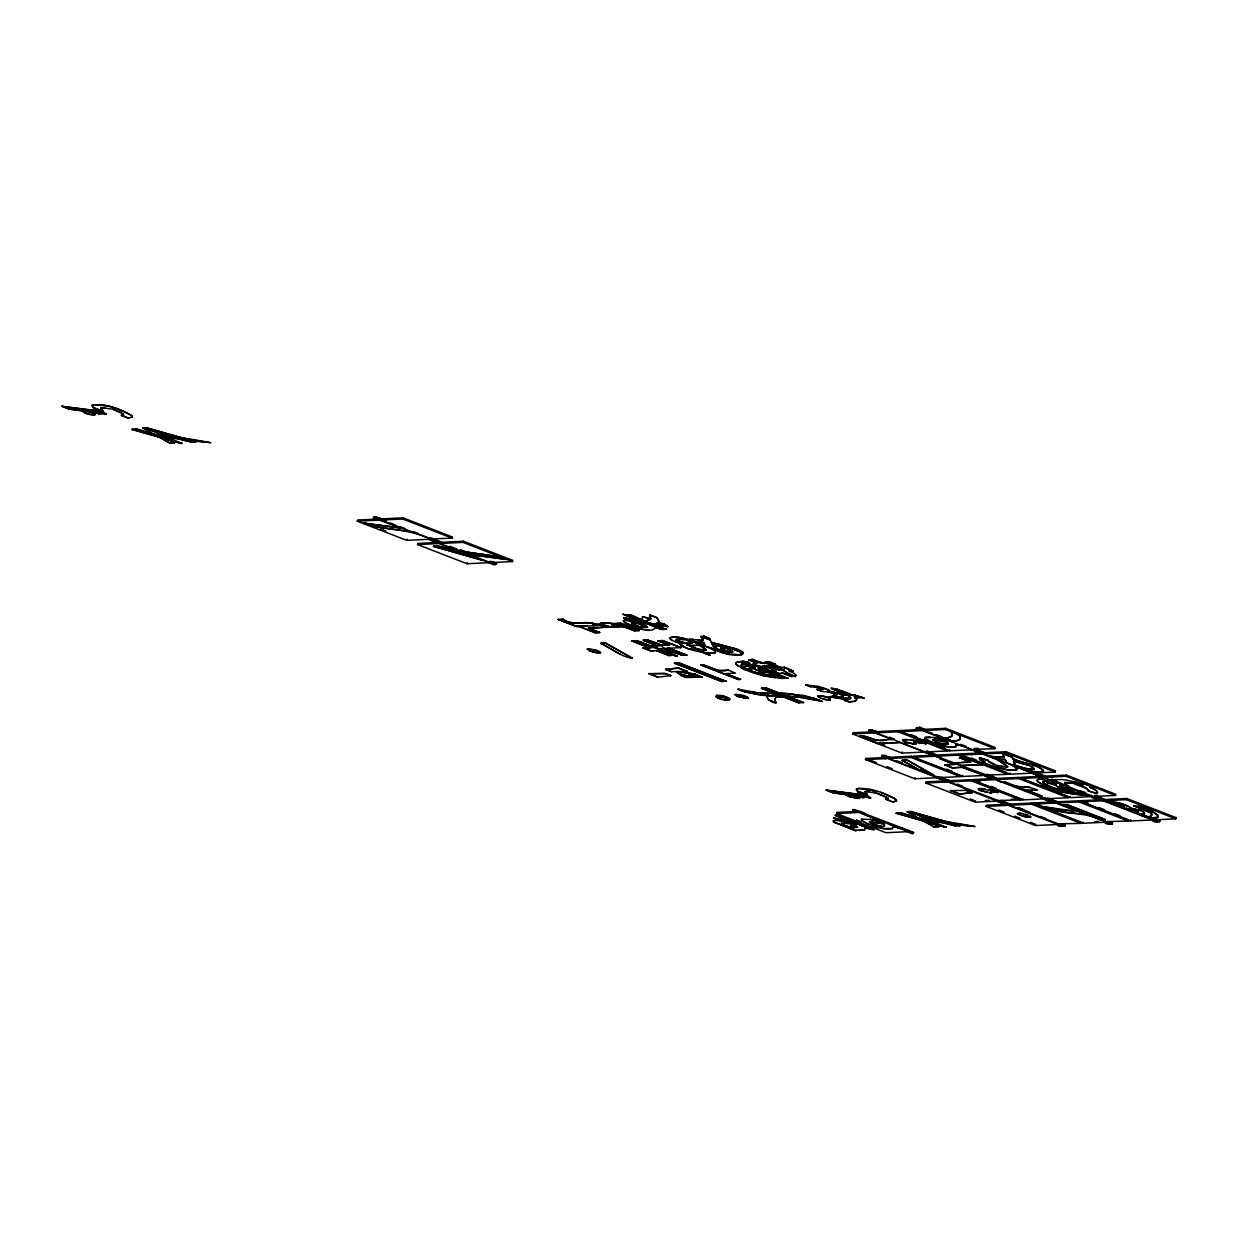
<?xml version="1.0" encoding="UTF-8"?>
<svg xmlns="http://www.w3.org/2000/svg" width="1238" height="1238" viewBox="0 0 1238 1238"><rect width="100%" height="100%" fill="white"/><g stroke="black" fill="none" stroke-linecap="round" stroke-linejoin="round"><path stroke-width="1.5" d="M715.595 651.792L714.682 652.983L708.863 653.045M378.441 519.883C365.071 515.271 381.923 517.654 385.08 520.935M374.928 517.035L373.489 518.258M436.086 540.82L375.516 518.149L375.687 517.283L381.892 518.861L403.046 517.84L452.474 537.013L452.164 538.174L431.149 538.901M376.94 516.942L375.516 518.149M379.865 519.233L373.799 517.082M381.892 518.861L381.583 520.022L375.578 517.577M440.171 542.337C440.666 545.169 437.37 538.53 434.105 540.48L432.805 541.254L427.868 539.056M429.307 538.128C427.358 540.17 434.584 536.828 434.074 540.913M432.805 541.254L432.975 540.372M438.747 543.281L433.795 541.64L433.965 540.758M434.832 541.161L436.256 539.938L435.807 541.548C457.379 554.454 483.888 552.194 506.481 559.282L469.434 554.361L463.523 552.071M435.234 540.418L433.795 541.64M435.977 540.666L437.246 540.325L435.807 541.548M437.246 540.325C451.576 546.252 432.727 540.944 431.01 539.18M489.598 561.51L489.289 562.671L489.598 561.51L494.55 563.429L494.241 564.59L488.174 562.454M493.111 564.636L493.281 563.77M495.123 564.543L496.562 563.336L495.123 564.543L469.434 554.361M857.764 812.267C842.815 806.65 864.217 811.555 865.548 814.016L908.707 830.497L908.398 831.657L908.707 830.497M854.251 809.404L852.812 810.627M873.765 732.648C861.633 728.965 874.632 729.337 878.794 733.082M870.237 729.801L868.797 731.008M936.067 756.217L870.825 730.915L870.995 730.049L877.2 731.627L898.355 730.606L946.018 749.098M872.264 729.708L870.825 730.915M877.2 731.627L876.891 732.788L869.107 729.847M937.506 776.551L942.443 778.47L942.133 779.631L936.067 777.758L914.913 778.779L865.486 759.606L865.795 758.445L886.95 757.439C884.752 761.958 876.829 751.559 886.423 756.743M883.127 755.459L881.704 756.681M941.174 777.093L944.47 778.377L944.161 779.538L883.715 756.588L883.886 755.706L890.091 757.285L911.245 756.263L960.673 775.437L960.363 776.597L939.209 777.619L939.518 776.737M885.155 755.366L883.715 756.588M890.091 757.285L889.782 758.445L882.013 755.52M907.175 831.719L907.485 830.559L913.551 832.694L912.127 833.623L907.175 831.719L886.021 832.725L836.594 813.552L836.903 812.391L858.058 811.385L853.121 809.466M912.127 833.623L912.437 832.462M921.165 730.389C909.342 726.907 921.49 726.845 925.838 730.668M917.652 727.526L916.213 728.749M952.161 733.36L951.666 736.718L943.913 738.653L918.24 728.362L919.664 727.433L924.616 729.352L945.77 728.331L995.197 747.504L994.888 748.665L973.873 749.392M919.664 727.433L918.225 728.64M922.589 729.724L916.522 727.588M939.1 756.464L923.192 751.822M924.616 729.352L924.306 730.513L918.302 728.068M934.056 756.047L929.104 754.406L929.552 752.812M930.14 753.927C929.692 752.611 932.229 752.131 931.409 753.586M930.543 753.184L929.104 754.406M991.7 776.969L931.131 754.313L931.301 753.431M926.457 751.667L931.27 753.865L932.554 753.091L931.131 754.313M936.067 777.758L936.238 776.891M932.554 753.091L937.429 755.582L932.245 754.251M1002.749 801.853L1001.31 803.075L996.373 801.156L975.219 802.162L925.792 783.004L926.101 781.843L947.256 780.822C947.318 783.499 941.298 780.869 942.164 779.182M943.031 779.584L944.47 778.377M942.304 778.903L943.371 779.429L941.994 780.064M1001.48 800.475L1004.761 801.76L1004.451 802.92L944.021 779.971L944.192 779.089L950.397 780.667L971.551 779.661L1020.979 798.82L1020.669 799.98L999.762 800.413M945.461 778.748L944.021 779.971M950.397 780.667L950.088 781.828L937.491 776.83M986.361 754.143L970.592 749.547M975.529 751.745L975.699 750.862M981.471 753.772L976.519 752.131L976.689 751.249M1054.807 780.76L1055.302 781.843L1038.837 775.421C1040.818 773.1 1034.163 770.284 1034.024 773.069L1055.194 772.048L1055.503 770.887L1006.061 751.714L984.906 752.735L979.97 750.816L978.67 751.59C975.637 752.209 979.614 748.897 978.809 751.311M977.958 750.909L976.519 752.131M982.384 763.057C983.096 761.324 1006.246 773.255 1017.017 769.665L1016.413 767.87L1012.715 765.394L978.531 752.039L978.701 751.157M979.97 750.816L978.531 752.039M989.858 776.195C987.816 780.667 982.941 771.908 979.939 774.508M984.906 752.735L984.597 753.896L973.733 749.671M994.362 779.429L989.41 777.789L989.58 776.907M990.431 777.309C991.715 774.199 998.757 784.428 1004.652 781.843L1042.087 796.096M989.719 776.628L990.771 777.154L989.41 777.789M991.592 776.814L992.861 776.474L991.421 777.696M996.373 801.156L996.544 800.274M992.861 776.474L997.735 778.981L992.551 777.634M1007.252 805.087L943.124 780.017M1003.337 802.967L1004.761 801.76M1061.771 823.874L1065.067 825.142L1064.757 826.303L1004.328 803.354L1004.482 802.472L1010.703 804.066L1031.858 803.044L1081.285 822.218L1080.975 823.378L1060.053 823.812M1005.751 802.147L1004.328 803.354M1010.703 804.066L1010.394 805.226L997.735 800.522M1046.481 777.464L1030.898 772.945M1035.835 775.127L1036.005 774.261M1041.777 777.154L1036.825 775.514L1037.258 773.92M1108.644 801.822C1115.268 799.206 1141.482 812.484 1124.181 804.576C1116.877 801.373 1103.631 804.05 1099.514 797.783C1099.514 796.839 1094.361 793.651 1094.33 796.452L1115.484 795.446L1115.794 794.285L1066.367 775.112L1045.212 776.118L1040.276 774.199L1037.846 775.034L1039.286 773.827M1038.249 774.307L1036.825 775.514M1040.276 774.199L1038.837 775.421M1050.164 799.578C1050.226 802.58 1043.108 799.856 1043.944 797.999M1045.212 776.118L1044.903 777.278L1034.024 773.069M1054.668 802.812L1049.716 801.187L1049.886 800.305M1050.737 800.692C1055.983 798.881 1041.498 800.924 1039.734 796.204L1004.142 782.416M1050.025 800.011L1051.077 800.537L1049.716 801.187M1109.186 821.599L1112.482 822.868L1112.173 824.028L1051.727 801.079L1051.898 800.212L1058.103 801.791L1079.257 800.769L1128.685 819.943L1128.375 821.104L1107.468 821.537M1053.167 799.872L1051.727 801.079M1061.616 826.458C1065.624 823.812 1058.459 829.243 1056.741 823.966M1058.103 801.791C1058.413 805.52 1046.017 799.067 1047.224 797.845M1063.628 826.365L1065.067 825.142M1097.564 797.303C1097.688 800.29 1089.873 797.736 1091.498 795.446M1102.068 800.553L1097.116 798.912L1097.286 798.03M1099.421 798.092L1098.152 798.433L1099.592 797.21M1097.425 797.752L1098.493 798.262L1097.116 798.912M1099.313 797.937L1100.567 797.597L1099.143 798.804M1110.455 822.976C1110.532 825.978 1103.414 823.239 1104.25 821.382M1100.567 797.597C1114.896 803.524 1096.048 798.216 1094.33 796.452M1111.043 824.09L1112.482 822.868M1157.87 820.701C1157.979 823.688 1150.179 821.119 1151.804 818.829M1158.443 821.815C1166.258 820.16 1138.001 820.005 1158.025 816.972M614.543 627.078L612.206 624.942L614.559 626.614M916.058 744.007L913.721 741.887L916.074 743.543M647.675 627.31L641.036 625.608L641.222 623.039M857.81 827.479L851.187 825.761L851.357 823.208L853.4 822.388L851.295 823.44M123.537 413.879L123.413 415.024L121.386 415.426L123.475 414.792M631.411 622.822L632.695 624.509L640.495 627.202L645.091 627.728L646.515 626.119L646.097 625.082L637.261 622.993L631.411 622.822L643.667 624.695L646.453 626.351M646.375 627.372L646.515 626.119M856.51 827.541L856.232 825.251L853.864 824.616L844.78 823.022L841.577 823.827C845.322 825.638 854.158 830.512 856.65 826.288M884.613 824.941L883.189 826.551L878.593 826.025L870.794 823.332L869.463 821.877L884.195 823.904L869.525 821.645L870.856 823.1M103.327 413.09L103.481 411.712L98.653 409.84M103.481 411.712L102.181 413.538L98.56 413.832L92.618 411.527M404.841 530.034L404.919 528.889M642.46 616.694L650.755 618.83L642.46 616.694L642.182 619.077C646.87 624.231 630.544 612.33 628.146 615.147L666.508 629.337M766.926 697.164L767.204 695.601M714.899 650.94L715.518 652.736C699.919 653.447 683.252 649.037 677.635 641.578L678.347 640.866L686.703 643.451L687.338 645.075M985.154 762.701L979.15 758.523L979.862 757.811L988.218 760.38L988.837 762.004L993.789 764.403M859.126 811.896L854.174 809.992M875.111 732.292L870.175 730.374M935.417 755.675L930.481 753.772M976.797 751.404L976.968 750.538L975.838 750.584M982.833 753.4L977.881 751.497M995.723 779.073L990.771 777.154M998.462 800.475L1003.399 802.394M1043.123 776.799L1038.187 774.88M1045.212 797.937L1044.903 798.82L1045.305 797.659M1056.029 802.456L1051.077 800.537M1056.741 802.425L1051.789 800.506M1058.753 823.874L1063.705 825.792M1103.429 800.181L1098.493 798.262M1104.141 800.15L1103.986 800.723M1105.457 821.63L1105.503 821.336M1152.918 819.061L1152.624 819.943L1153.011 818.767M1154.93 818.952L1154.636 819.835L1159.573 821.753M796.019 675.36L795.276 676.567L786.641 673.936L786.888 672.838C780.513 667.545 771.32 665.208 763.072 665.781M1097.472 792.537A23.29 4.364 14.9 0 0 1090.183 787.414L1090.245 787.167A23.29 4.364 14.9 0 1 1097.533 792.305L1096.791 793.496L1088.156 790.881L1088.403 789.767M1054.977 780.033L1055.302 781.843M61.9 406.312L99.009 411.001L106.344 414.111L69.297 409.19L61.9 406.312L98.947 411.233L106.344 414.111M69.297 409.19L61.962 406.079M100.696 408.169C108.418 414.838 94.119 409.499 92.216 406.172M94.103 410.707A14.33 2.677 14.9 0 0 94.722 409.252L93.825 407.967L94.784 409.02A14.33 2.677 14.9 0 1 94.165 410.474M98.56 413.832L102.243 413.306M121.386 415.426L128.551 418.196L121.448 415.194M131.924 429.493L136.845 429.029L171.68 439.196L181.847 443.39L131.924 429.493L136.784 429.261L181.847 443.39M171.277 440.79L174.419 442.833L169.591 443.065L142.943 428.054L150.03 429.772M142.943 428.054L144.784 427.729M170.333 436.178L145.496 427.698L186.149 438.902M145.434 427.93L147.245 427.621M174.419 442.833L155.276 431.799L168.089 438.995M155.663 431.892L152.32 430.344M160.476 434.786L160.538 434.553C193.995 439.211 254.595 450.276 160.476 434.786L167.857 437.648L204.966 442.337M167.857 437.648L160.538 434.553M169.591 443.065L174.481 442.6M180.098 443.467L181.909 443.158M190.497 442.059C203.28 440.233 193.886 445.061 174.001 437.246M427.868 539.335L406.714 540.356L357.287 521.183L357.596 520.022L376.816 519.093M433.934 541.207C412.533 527.79 385.652 531.535 363.477 523.024L398.667 527.697M370.812 526.119L407.844 531.04M395.278 525.144L390.218 522.916M381.583 520.022L402.737 519.001L403.046 517.84M363.415 523.256L400.508 527.945M406.714 540.356L407.023 539.195M488.174 562.733L467.005 563.739L417.577 544.565L417.887 543.405L437.122 542.492M433.424 546.438L438.36 545.973L473.179 556.125L438.298 546.206L433.424 546.438L483.346 560.334L494.241 564.59M440.976 542.306L436.116 540.387M441.889 543.405L463.043 542.383L463.352 541.223L512.78 560.396L512.47 561.557L491.316 562.578L491.625 561.418L496.562 563.336M467.005 563.739L467.314 562.578M481.597 560.412L483.346 560.334M499.022 556.651L463.894 551.746M558.106 619.433L562.671 618.985C573.411 627.326 587.741 618.551 598.217 625.546L576.552 626.583L558.106 619.433L576.614 626.351L587.446 625.824M562.671 618.985C572.962 627.604 587.137 619 598.217 625.546M588.576 628.254L605.815 627.202L588.576 628.254L599.625 632.541L588.638 628.022M576.676 625.608L595.122 632.757L599.687 632.309M592.94 624.834L598.418 624.339L606.465 627.403L623.643 626.583L634.692 630.869L639.257 630.421L620.811 623.256L611.773 623.689M602.751 624.122L599.068 624.54L602.689 624.354M620.021 654.082L600.77 643.311L605.661 643.064L632.293 658.074C621.244 657.239 610.953 647.876 600.77 643.311M606.465 627.403L599.13 624.308M600.709 643.543L605.661 643.064M611.711 623.921L620.811 623.256M623.565 621.6C626.443 624.122 649.13 634.769 654.917 628.331L654.608 627.326L660.984 628.966L654.608 627.326M643.265 622.219L627.093 620.192L623.766 617.824L637.353 620.006M622.265 625.113L624.664 626.799L622.265 625.113L615.843 623.766L601.266 622.76A7.165 1.346 14.9 0 0 604.175 625.035L609.127 626.505M623.828 620.145L645.416 623.457L628.595 619.944L623.085 620.965M640.897 620.78C626.057 615.951 607.394 608.415 643.249 621.074M623.643 626.583L634.692 630.869M624.927 622.915L642.259 629.167M625.144 615.301L627.496 614.961M627.093 620.192L623.828 617.592M628.146 615.147L629.802 614.837M631.442 623.658L640.557 626.97L646.437 627.14M649.579 648.031L631.844 640.897L636.611 640.665L652.627 646.87M630.452 658.399L632.293 658.074M631.782 641.129L636.611 640.665M645.354 623.689L645.122 622.807L661.912 629.554L664.202 629.446L642.507 621.476M653.184 647.319L638.189 641.501L677.14 656.155L660.597 650.445L650.615 650.925L643.141 648.031L651.513 647.397M638.127 641.733L639.829 641.423M650.584 616.648L649.641 614.806L656.79 617.576L658.709 620.548A49.86 9.347 14.9 0 1 657.115 623.024M645.927 629.91L649.254 630.343M655.939 645.4C627.48 635.404 654.531 640.727 662.562 645.617M653.122 626.149L642.476 621.476M643.481 640.557L648.325 640.108M654.268 624.091A49.86 9.347 14.9 0 0 658.647 620.78L656.79 617.576M654.917 628.331L654.546 627.558M650.615 650.925L654.004 650.538M667.22 645.075L651.884 646.05L669.124 644.983M648.898 673.704L664.992 673.395L670.826 675.654L664.93 673.627L648.898 673.704L657.842 677.171L670.826 675.654M657.966 640.913L662.531 640.464L680.977 647.629L662.469 640.696L657.966 640.913L669.062 645.215M664.667 624.231C673.286 630.591 660.303 620.331 657.486 623.024M659.297 648.666L680.977 647.629M664.914 629.415L666.57 629.105M660.597 650.445L657.332 650.368M657.842 677.171L648.96 673.472M665.58 669.449L678.501 667.901L687.461 671.63L678.439 668.133L665.58 669.449L671.429 671.708L687.523 671.398M656.697 650.786L669.154 655.614L656.759 650.554M683.376 639.334L676.304 639.148L676.397 640.711L675.685 639.922L677.867 639.133L686.363 640.031L692.259 643.095L684.676 643.451M659.746 649.641L673.967 655.15L669.154 655.614M680.157 644.286L677.573 641.81L678.347 640.866M671.429 671.708L665.642 669.216M675.499 656.233L677.201 655.923M674.447 663.259L678.997 662.825L725.917 681.271L721.445 681.488L674.447 663.259L678.935 663.057L725.917 681.271M680.854 655.057C700.569 655.769 669.696 654.763 663.057 648.155M686.703 643.451L678.285 641.098M689.024 639.52L693.187 639.381L689.024 639.52L696.112 642.259L703.741 642.847L705.196 646.05C716.647 650.043 729.074 657.27 741.686 654.716L742.088 653.865L740.51 654.283M680.451 675.205L686.347 677.248L702.302 677.14L686.285 677.48L680.451 675.205L684.119 674.834M688.313 649.006L691.021 648.635L695.911 650.198M691.5 642.29L689.303 641.005M706.186 649.749L694.394 641.918L704.484 645.834M696.112 642.259L703.803 642.615L705.196 646.05M702.859 640.51C689.04 637.4 709.622 645.478 700.987 636.363L710.364 640L711.216 642.352L727.016 646.592L738.529 651.203L727.077 646.36L711.216 642.352M689.102 674.617L696.143 675.484L689.102 674.617L690.17 675.344M702.797 640.742L700.987 636.363M689.628 674.277L693.357 673.673L702.302 677.14M683.268 675.004L678.718 673.395A7.165 1.346 14.9 0 1 677.805 671.522L695.307 674.106L677.743 671.754A7.165 1.346 14.9 0 0 678.656 673.627L688.343 675.933M703.416 652.736L709.947 655.273L703.416 652.736L703.447 644.41M700.785 665.007L703.199 664.667L718.195 670.485L728.099 670.006L735.511 673.132L725.607 673.611L740.51 679.383L738.158 679.507L700.785 665.007C710.008 665.533 718.551 673.751 728.099 670.006M710.364 640L700.925 636.595M712.098 643.992L726.954 648.387L732.757 652.147L726.335 652.101L714.249 649.285L712.098 643.992L723.162 646.793L732.617 651.033C731.643 653.803 723.162 650.229 720.795 648.263L728.439 647.923M711.912 649.114L711.216 648.449L714.837 651.173M714.249 649.285L726.397 651.869L732.819 651.915L726.799 650.879L720.856 648.031L725.623 647.304M723.317 653.091L708.693 647.164M726.35 653.819L741.686 654.716M721.445 681.488L725.979 681.039M736.687 650.414L734.351 649.594M741.655 653.06L740.479 652.07L742.026 654.097L743.218 653.432M739.566 662.067L742.908 661.247L751.822 664.961L744.642 662.175M740.742 666.942L748.572 665.317L741.361 662.763M738.158 679.507L740.572 679.151M737.523 666.152L735.79 663.057C740.169 659.916 760.89 662.686 741.191 664.574M760.751 693.265L775.174 693.914L782.493 696.746L758.043 694.657L745.291 692.027L738.142 689.256L755.35 692.274M745.678 665.781L756.062 665.843L745.678 665.781C759.188 669.479 756.65 668.412 745.74 665.533M756.836 663.166L749.145 659.931L752.379 659.359L761.68 662.964L768.968 661.665L775.684 664.264L768.473 665.611M742.429 667.591L747.551 669.325M749.083 660.164L752.379 659.359M745.291 692.027L738.204 689.024M763.335 666.864L769.696 671.073L753.803 664.914L753.292 663.816M751.822 664.961L754.576 664.249M758.646 667.359L769.278 671.739L771.97 671.244L778.764 673.874L762.206 668.737M753.571 667.886L754.716 669.464L760.426 671.615L777.294 674.076L758.554 669.108L767.127 671.63M777.356 676.722L772.729 674.927L764.945 676.335L758.182 673.704L762.918 672.636M758.677 668.211L760.581 667.746M761.355 666.864L754.515 664.481M758.461 665.688L761.912 666.771M761.85 667.003C771.939 664.45 775.003 676.165 775.901 670.3M761.494 688.39L766.245 687.926L803.539 702.658L766.183 688.158L761.494 688.39L798.866 702.875L803.601 702.426M764.945 676.335L772.729 674.927M763.428 662.872L768.968 661.665M769.541 672.172L771.986 672.017M775.019 701.064C778.857 705.412 768.365 700.894 767.653 698.402M776.102 674.122C802.286 682.865 766.384 673.457 778.826 673.642M768.411 665.843L779.058 669.975L770.253 666.292M779.321 673.782L782.726 672.961L791.593 676.397L794.796 675.809L791.531 676.629L782.664 673.193L779.321 673.782L772.512 671.151M759.946 662.593A17.688 3.312 14.9 0 1 772.295 664.806L781.317 667.576L772.357 664.574A17.688 3.312 14.9 0 0 760.008 662.361L753.4 663.32M775.174 693.914L782.431 696.979M738.142 689.256C752.549 695.091 768.721 690.572 782.524 695.694M791.515 670.098L788.683 670.47L791.515 670.098L784.087 667.22L793.156 671.306L786.455 668.443M749.346 663.243L742.738 663.568L741.222 665.657C754.515 676.165 773.146 674.091 788.064 678.254C772.326 678.703 755.706 674.602 741.144 667.963M785.929 672.373L794.734 676.041M786.641 673.936L795.276 676.567M798.866 702.875L761.556 688.158M822.868 689.055L817.173 689.489L822.868 689.055L805.644 685.016L818.736 686.409L828.81 690.231M810.41 686.873L812.004 686.657M813.877 698.139C839.256 707.997 800.785 692.862 801.079 695.493A52.971 9.919 14.9 0 0 781.565 693.172L778.346 693.187M822.806 689.287L821.815 688.421M817.173 689.489L822.109 691.392L817.235 689.256M843.31 696.406L839.349 693.775L828.315 690.912L839.41 693.543L842.908 695.4L842.892 697.025C840.416 699.47 828.253 694.843 836.223 695.23M829.166 696.824L836.223 695.911L829.166 696.824C847.256 699.795 849.129 699.609 829.228 696.592M842.103 692.491C810.24 681.442 857.423 693.822 856.603 698.774L856.448 700.275C852.874 703.942 835.48 699.779 850.289 698.542M832.323 689.133L837.198 689.195M827.773 691.562L836.393 694.348L830.234 692.259L822.109 691.392M838.358 697.706L833.159 695.431M839.813 697.242L842.815 698.402L849.129 698.124M849.098 701.869L852.642 701.281M826.195 790.138L863.288 794.827L870.624 797.937L833.576 793.016L826.195 790.138L863.226 795.059L870.624 797.937M854.684 694.889C881.487 704.376 843.728 690.077 843.155 695.447M833.576 793.016L826.241 789.906M923.177 752.1L902.022 753.122L852.595 733.948L852.905 732.788L872.14 731.859M835.712 820.268L833.236 821.134L833.901 820.546C847.473 819.417 872.713 828.454 838.73 820.113M837.228 820.361L833.963 817.761L836.176 819.339M845.879 819.231C866.414 826.241 825.251 813.412 837.631 815.115L874.353 829.615L855.257 822.976L855.489 823.858M833.638 822.001C858.089 831.89 868.813 835.65 833.638 822.001L833.298 820.902M837.631 815.115L835.279 815.455M929.243 753.973L899.732 742.475L878.067 743.527L859.621 736.362L862.669 735.991M859.621 736.362C868.921 734.66 876.767 743.605 886.718 739.674M841.484 823.224L847.349 823.394M841.577 823.827L841.546 822.991M842.83 824.678L841.639 823.595M845.012 825.653L842.892 824.446M847.829 826.628L845.074 825.421M864.975 791.995C872.697 798.665 858.398 793.326 856.51 789.999L856.51 788.807C870.19 787.059 884.505 792.939 896.157 799.748M856.897 795.353L862.855 797.659L867.606 796.916C870.113 794.332 854.56 789.937 859.017 793.078A14.33 2.677 14.9 0 1 856.851 794.719M875.839 732.262L870.887 730.343M850.63 827.355L856.572 827.309M851.187 825.761L856.216 826.814M864.109 736.146L875.266 740.216M853.864 824.616L856.588 826.52M862.855 797.659L867.668 796.684M878.067 743.527L899.732 742.475M858.182 823.719L863.257 826.319M859.389 830.512L864.557 829.8L856.062 830.079M864.681 827.727L871.119 829.135L864.681 827.727L864.991 828.733L864.743 827.495M875.204 740.448L892.443 739.396M855.195 823.208L872.109 829.491M876.891 732.788L898.045 731.766L898.355 730.606M970.592 749.826L949.422 750.847L899.995 731.673L900.305 730.513L919.54 729.584M878.934 819.835L865.068 814.573M880.899 792.351L894.347 798.046L896.56 800.893L892.83 802.038L885.681 799.253L887.77 798.618M913.257 833.576L853.941 810.565M861.88 819.2L870.19 819.479L883.514 822.28L870.252 819.246M902.022 753.122L902.332 751.961M902.27 760.24L921.459 771.259L902.208 760.472L907.16 760.008L932.137 774.075M892.83 802.038L896.621 800.661M902.208 760.472L907.16 760.008M892.969 827.386L892.706 826.148L895.461 826.876M889.782 758.445L910.936 757.424L911.245 756.263M896.204 813.32L901.14 812.855L935.959 823.022L946.126 827.216L896.204 813.32L901.078 813.087L946.126 827.216M983.483 775.499L962.328 776.505L912.901 757.331L913.211 756.17L932.431 755.257M892.644 826.38L899.082 827.789M923.393 729.399C923.827 732.076 921.908 725.932 918.534 727.48M923.78 742.057L926.179 743.729L918.967 741.051M914.913 778.779L915.222 777.619M938.714 826.659L933.87 826.891L907.237 811.88C918.271 812.716 928.546 822.078 938.714 826.659L935.572 824.616M909.063 811.555L907.237 811.88M934.613 820.005L909.791 811.524L950.444 822.728M909.729 811.757L911.539 811.447M919.958 815.734L909.791 811.524M932.028 775.096L933.808 775.019M924.306 730.513L945.461 729.491L945.77 728.331M941.36 759.095L954.622 764.496L939.704 758.445M924.755 818.612L924.817 818.38C958.274 823.038 1018.874 834.118 924.755 818.612L932.152 821.49L969.261 826.179M939.642 758.677L941.344 758.368M977.54 751.652L917.343 728.687M933.591 737.6L946.915 740.401L933.653 737.368L924.6 737.91M947.952 743.295C945.383 739.488 937.615 739.659 932.926 739.751L939.271 743.171L947.952 744.084M926.318 751.946L947.472 750.94L947.782 749.779M989.549 777.356L962.096 767.39L952.13 767.87L944.718 764.728M959.992 738.838A49.86 9.347 14.9 0 1 955.844 740.804L951.233 741.485L955.782 741.036A49.86 9.347 14.9 0 0 960.162 737.724C960.812 734.428 947.364 729.074 952.099 733.592M949.422 750.847L949.732 749.686M932.152 821.49L924.817 818.38M933.87 826.891L938.775 826.427M956.045 744.502L960.239 745.369L956.045 744.502L956.37 745.508M952.13 767.87L962.158 767.158L978.654 773.085M970.638 761.927L953.399 762.979L970.577 762.159L959.543 757.625L970.577 762.159M937.197 756.17L958.351 755.149L958.661 753.988L1006.324 772.481M972.341 792.599L959.342 794.115L950.459 790.401M976.658 751.698L962.483 745.91M1030.883 773.224L1009.728 774.23L960.301 755.056L960.611 753.896L979.846 752.983M965.779 746.158L960.471 744.348M944.377 827.294L946.188 826.984M960.812 765.61L982.492 764.558L960.812 765.61L953.461 762.747M959.481 757.857L964.046 757.408L959.543 757.625M962.328 776.505L962.638 775.344M959.342 794.115L970.499 792.784M954.777 825.885C967.574 824.059 958.181 828.887 938.28 821.073M950.397 790.633L966.491 790.324L970.886 792.026M950.088 781.828L971.242 780.822L971.551 779.661M1043.773 798.881L1022.619 799.887L973.192 780.729L973.501 779.569L992.737 778.64M985.092 762.933L979.691 759.823L979.862 757.811M988.218 760.38L979.8 758.043M990.539 756.449L1004.358 757.455L990.539 756.449L997.611 759.204L1005.256 759.792L1006.695 762.995L1005.318 759.559L997.673 758.971L990.601 756.217M989.812 765.935C998.401 765.394 1008.057 772.481 1017.079 769.432M997.611 765.502L1007.593 767.189L1005.674 764.79L995.894 758.863L1001.851 762.608M1056.679 824.539L1035.525 825.56L986.082 806.387L986.392 805.226L1007.562 804.205L1004.389 802.781M990.679 791.33L997.658 792.428L990.679 791.33L991.669 792.274M1004.297 757.687L1002.486 753.292L1011.879 756.929C1018.874 764.728 1035.788 761.958 1043.541 771.042L1042.025 771.228M984.597 753.896L1005.751 752.874L1006.061 751.714M997.596 792.66L996.822 791.051L989.038 789.457M1004.652 781.843L1004.714 781.611C1014.649 788.931 1027.153 785.124 1037.088 789.844M1012.73 759.281L1011.879 756.929M986.763 775.05L1007.778 774.323L1008.088 773.162M1009.728 774.23L1010.038 773.069M1013.551 761.169L1028.53 765.099L1034.272 769.092L1027.834 769.046L1015.748 766.229L1013.551 761.169L1028.469 765.332M1017.048 768.968L1012.715 765.394M1015.748 766.229L1013.613 760.937M997.503 779.553L1018.657 778.547L1018.967 777.387L1068.394 796.545L1068.085 797.721L1046.93 798.727M1091.189 796.607L1070.034 797.612L1020.607 778.454L1020.917 777.294L1040.152 776.365M1019.694 787.414L1029.614 786.935M1037.846 775.034L1006.757 762.763M1022.619 799.887L1022.928 798.727M1035.432 789.921L1027.107 790.556L1037.026 790.076M1010.394 805.226L1031.548 804.205L1031.858 803.044M1104.079 822.264L1082.925 823.285L1033.498 804.112L1033.807 802.951L1054.962 801.93M1046.048 778.563L1039.208 778.826L1037.367 779.754L1037.32 781.116C1052.068 791.778 1072.278 794.1 1089.517 795.43C1071.628 794.626 1052.145 791.809 1037.258 781.348L1037.305 779.986L1039.146 779.058L1046.048 778.563L1037.939 775.468M1039.703 805.953L1062.25 810.209L1076.627 811.091L1050.845 801.125M1047.24 782.478C1063.055 786.068 1054.59 785.821 1047.24 782.478C1048.153 781.224 1067.775 784.103 1060.192 785.155M1044.191 780.745L1050.861 780.172L1042.706 781.503M1053.817 776.536L1050.66 776.876M1041.498 806.65C1063.194 816.182 1089.44 810.101 1110.146 824.137M1056.029 781.41L1051.294 779.321M1056.571 781.317L1051.898 779.244M1047.178 782.71L1057.577 782.787M1066.135 788.111L1073.485 788.962L1063.69 787.755L1059.604 785.403M1044.903 777.278L1066.057 776.272L1066.367 775.112M1058.041 823.904L1064.757 826.303M1105.116 819.355L1100.365 819.819L1063.071 805.087L1067.744 804.87L1103.337 818.674M1098.152 798.433L1071.272 787.786M1063.009 805.319L1067.744 804.87M1070.034 797.612L1070.344 796.452M1077.71 791.252L1078.809 791.02M1080.279 790.819L1085.633 792.645M1055.999 779.739L1061.446 779.522A17.688 3.312 14.9 0 1 1073.81 781.751L1082.832 784.521L1073.872 781.518M1057.794 802.951L1078.948 801.93L1079.257 800.769M1151.495 819.989L1130.34 821.011L1080.913 801.837L1081.223 800.677L1100.443 799.748M1082.832 784.521C1085.447 783.066 1097.905 787.925 1090.183 787.414M1042.767 781.271L1044.176 783.933L1056.494 789.132L1074.924 793.001L1084.627 793.279L1076.905 792.939M1088.156 790.881L1096.791 793.496M1083.931 813.923L1066.32 812.453L1046.868 808.739M1082.925 823.285L1083.235 822.125M1100.365 819.819L1103.553 819.432M1111.925 803.802C1126.766 805.257 1132.662 807.331 1111.925 803.802L1118.688 806.433L1124.383 805.984M1118.688 806.433L1123.485 806.278M1138.434 811.71L1134.612 812.608L1118.75 806.201M1105.209 800.677L1126.363 799.655L1126.673 798.495L1176.1 817.668L1175.791 818.829L1154.636 819.835M1143.169 814.186C1134.178 813.923 1149.638 819.277 1151.727 815.703L1151 813.134L1148.168 811.401L1133.9 805.83L1151.061 812.902L1152.238 814.341L1149.762 816.26M1130.34 821.011L1130.65 819.85M1134.612 812.608L1137.737 812.174M1150.613 818.813L1155.627 818.272L1157.963 817.204L1158.18 815.471L1152.593 811.463L1138.712 806.139L1152.532 811.695L1158.118 815.703M1126.719 808.429L1137.908 811.277L1129.226 808.739M1137.737 812.84L1142.07 814.79M1143.541 815.347L1151.448 818.163M1144.33 815.347L1152.176 818.132M938.249 776.783L938.002 777.665L943.093 779.012M864.495 830.033L865.053 828.501M850.738 697.396L850.227 698.774L844.161 699.95M983.792 752.781L978.84 750.878M1002.3 803.447L1003.739 802.239L1008.676 804.158M698.433 644.425L697.025 645.509M743.156 653.664L742.893 651.869L737.554 649.207L720.021 645.199M1012.792 759.049L1037.506 766.678L1043.17 769.99L1043.201 771.661L1042.087 772.079M669.449 638.328L672.605 636.843L677.697 637.075L692.444 640.851M714.558 646.669L717.715 645.184M762.732 666.323L764.589 665.317M1144.407 813.97L1144.345 812.577L1140.925 810.488L1129.83 807.857M650.894 618.52L646.159 621.337M952.409 735.465L947.735 738.049M774.725 699.191L775.483 697.938M861.942 818.968L861.602 820.655L868.844 824.431M767.142 695.833L768.535 694.704M132.327 416.835L128.551 418.196M836.919 694.766L833.097 695.663M650.213 619.542L642.445 621.708M775.421 698.17L776.984 697.056M828.253 691.144L828.872 689.999L827.913 689.318M690.495 675.639L685.852 675.855M689.845 676.165L689.164 674.385M992.009 792.583L989.796 793.109M1054.915 780.265L1056.06 779.507M753.509 668.118L754.422 667.499M1055.937 784.443C1056.029 788.931 1069.369 789.55 1074.182 790.711M1055.875 784.675C1057.051 789.658 1071.675 790.556 1077.772 791.02M854.189 701.095L856.51 700.043L856.665 698.542L854.808 696.669M92.154 405.213C105.803 403.603 120.272 408.989 131.878 415.922M641.16 623.271L643.203 622.451M1043.263 771.429L1040.199 772.28M842.954 696.793L839.488 697.474M1144.469 813.737L1139.873 814.65M883.251 826.319L884.536 825.963M776.922 697.288L779.507 696.39M587.307 649.114L595.153 650.074L600.538 652.534M716.539 695.477L724.385 696.437L729.77 698.882M955.937 746.576C945.337 747.938 934.164 743.806 925.065 738.544M892.521 828.454L884.102 828.501L872.666 825.56M817.591 696.019C835.279 696.251 833.979 705.351 817.668 696.329M95.295 414.451C92.076 415.101 81.306 412.935 83.039 410.304M859.59 798.278L854.406 797.999M729.213 700.166L721.414 699.222L715.997 696.762M748.526 698.278L743.357 698M1030.728 817.095L1025.497 817.049L1017.45 813.939L1020.251 813.041M715.904 696.468L723.75 697.412L729.136 699.872M736.254 694.131L735.233 695.122L738.158 696.731L748.464 698.511L747.52 697.025L743.11 695.307L735.217 694.58M830.064 700.012C831.859 697.35 820.918 695.137 817.653 695.787L820.577 698.217M847.334 794.131L846.297 795.106L849.222 796.73L859.528 798.51L858.584 797.009L854.158 795.291M846.297 794.579L851.45 794.858M1017.419 813.397L1022.665 813.459M599.61 653.045L600.6 652.828M729.832 699.176L727.016 699.547M669.82 637.678C679.322 635.914 689.349 639.365 697.706 643.745M714.93 646.035L717.653 645.416M971.397 754.391L974.12 753.772M971.335 754.623L974.058 754.004M614.605 626.846L611.557 627.186L604.113 625.267A7.165 1.346 14.9 0 1 601.204 622.977L608.74 622.977L622.203 625.345M916.12 743.775L913.056 744.131L905.628 742.212A7.165 1.346 14.9 0 1 902.703 739.922L910.255 739.922L923.718 742.289M885.681 799.253L887.708 798.85L887.816 797.705L873.084 791.856M706.14 650.012L699.609 649.532L689.256 645.911M1007.655 766.956L1001.124 766.477M785.248 677.666L781.983 678.532L785.186 677.898M749.114 669.046L755.335 667.932M747.489 669.557L755.273 668.164M758.182 673.704L765.966 672.311L758.832 669.541M789.565 671.723L793.218 671.073M100.897 407.782L112.952 409.128L121.541 412.486M779.058 669.975L784.567 669M776.04 674.354L778.764 673.874M865.192 791.608L877.169 793.187L887.754 797.937M902.765 739.69L907.114 739.426M740.572 654.051L742.135 653.85M1042.087 770.995L1043.649 770.794M756.758 662.315L753.462 663.088L753.803 664.914M689.69 674.045L693.357 673.673M649.764 624.54L654.329 623.859M779.445 696.623L783.159 696.267L775.886 693.419M357.287 521.183L378.441 520.161M442.198 542.244L463.352 541.223M417.577 544.565L438.732 543.559M593.002 624.602L598.418 624.339M592.863 625.577L598.279 625.314M614.156 626.799L623.704 626.351M636.255 630.56L639.257 630.421M595.122 632.757L599.625 632.541M643.141 648.031L653.122 647.551M680.869 646.112L683.577 645.988M670.795 655.304L673.967 655.15M781.317 667.576L784.087 667.22M843.217 695.214L854.746 694.657M854.468 698.17L862.221 697.567M852.595 733.948L873.749 732.927M899.995 731.673L921.149 730.652M974.043 748.51L977.881 748.34M937.506 755.01L958.661 753.988M865.486 759.606L886.64 758.6M912.901 757.331L934.056 756.325M960.301 755.056L981.455 754.05M946.374 764.651L954.684 764.264M944.656 764.96L954.622 764.496M997.813 778.393L1018.967 777.387M979.01 779.832L975.962 780.203L978.949 780.064M925.792 783.004L946.946 781.983M973.192 780.729L994.346 779.708M996.28 779.615L996.683 778.454L991.499 777.124M1020.607 778.454L1041.762 777.433M1090.245 787.167L1093.03 787.043M1039.672 796.436L1042.025 796.328M985.139 800.553L988.992 800.367M1011.369 799.284L1015.206 799.098M1105.519 799.516L1126.673 798.495M836.594 813.552L857.748 812.546M986.082 806.387L1007.252 805.365M1033.498 804.112L1054.652 803.091M1080.913 801.837L1102.068 800.816M863.304 813.892L865.61 813.784M902.378 828.036L900.011 828.377L902.316 828.268M872.047 829.723L874.353 829.615M1094.779 821.568L1098.617 821.382M1172.247 817.854L1176.1 817.668M744.611 661.402L737.693 661.881L735.852 662.825L735.805 664.187L746.437 670.485M783.994 696.251L798.324 697.133L820.964 701.157M842.815 698.402L850.63 698.356M788.064 678.254L768.194 676.273L751.42 672.002M778.284 693.419L781.503 693.404A52.971 9.919 14.9 0 1 801.017 695.725L813.815 698.371M782.493 696.746L764.821 695.524L745.353 691.794M951.295 741.253L945.445 738.978M783.112 676.335C768.829 675.762 753.215 673.751 741.283 665.425M991.406 792.877L980.171 790.571A7.165 1.346 14.9 0 1 979.258 788.699L996.76 791.283M777.294 674.076L758.012 670.547M693.203 645.694L695.462 645.71M1040.26 772.048L1031.347 771.444M930.094 736.889L925.343 737.09L925.003 738.777C934.102 744.038 945.275 748.17 955.875 746.808L956.107 744.27M1062.498 784.691L1060.254 784.923L1060.007 786.269M1123.609 808.337L1126.781 808.197M612.206 624.942L624.726 626.567M612.145 625.175L624.664 626.799M913.721 741.887L926.241 743.496M913.659 742.119L926.179 743.729M915.099 743.976L905.69 741.98M105.245 407.395L100.959 407.55L103.265 411.573M869.54 791.237L865.254 791.376L867.544 795.4M1029.753 817.328L1022.928 816.167L1017.512 813.706M787.817 696.004L791.252 696.205M1133.838 806.062L1138.712 806.139M1072.913 810.875L1043.263 806.712M805.644 685.016L826.117 688.777M719.959 645.431L733.422 648L743.481 653.014M853.338 822.62L839.024 820.655M693.125 639.613L698.015 639.829M1037.661 772.032L1024.832 770.021M985.231 788.869L979.32 788.467A7.165 1.346 14.9 0 0 980.233 790.339L987.413 792.552M792.954 696.313L802.023 697.396M71.2 409.205L106.406 413.879M469.372 554.593L506.419 559.514M835.495 793.032L870.685 797.705M910.317 739.69L917.358 740.711M687.105 644.967L690.386 645.447M687.044 645.199L698.031 645.308L697.768 643.512L695.864 642.336M1129.768 808.089L1140.863 810.72M1068.827 791.856L1074.986 792.769M623.766 617.824L640.835 621.012M667.978 626.598L650.925 623.41M667.916 626.83L650.863 623.643M833.901 817.993L851.032 820.933M657.424 623.256L664.605 624.463M828.268 699.919L823.146 698.836M84.818 410.382L87.233 410.799M87.171 411.031C75.085 409.02 90.978 416.68 95.233 414.684L94.289 413.183L89.879 411.465M597.846 652.952L592.801 651.884M849.113 794.223L851.512 794.626M737.987 694.456L748.448 698M803.833 697.659L821.026 700.925M881.208 826.226L873.053 824.075M1062.606 790.54L1067.28 791.531M817.513 687.539L821.769 688.653M843.898 819.633L850.97 821.165M681.674 642.522L690.139 643.636L692.321 642.862L691.562 642.058M960.177 745.601L962.421 746.143M1024.894 769.788L1027.911 770.516M896.761 827.479L899.02 828.021M697.551 650.724L703.648 652.209M875.622 791.005L859.265 788.436L856.448 789.039L857.609 791.546M1022.603 813.691L1030.666 817.328M642.754 625.794L646.081 626.645M1015.81 765.997L1027.896 768.813L1034.334 768.86L1032.152 766.678M947.55 742.258L932.864 739.984L936.392 742.429L944.548 744.58L947.89 744.317L947.612 742.026M847.891 826.396L850.692 827.123M771.491 666.354L783.592 670.563L786.826 673.07M1061.09 790.138L1050.954 786.966L1042.798 782.354M728.563 652.782L717.111 648.758L714.62 646.437M682.138 644.07L672.002 640.402L669.51 638.096M982.353 760.643L984.953 761.37M191.72 440.511L195.418 441.595M147.183 427.853L195.356 441.827M155.725 431.66L168.554 435.405M175.889 437.54L190.559 441.827M131.986 429.261L180.16 443.235M433.486 546.206L481.659 560.18M911.478 811.679L959.651 825.653M920.02 815.502L931.007 818.705M940.168 821.382L954.838 825.653M896.266 813.087L944.439 827.061M832.385 688.901L849.5 696.189M637.462 619.634L625.205 615.069M1063.752 787.523L1060.068 786.037M89.817 411.697L95.218 414.157M837.136 689.427L851.017 694.766M854.112 795.523L859.512 797.984M851.759 797.334L846.359 794.873M740.711 697.35L735.295 694.889M1025.312 814.124L1027.819 814.975M112.89 409.36L123.475 414.111M675.53 641.671L679.616 643.11M997.549 765.734L988.11 760.952M402.737 519.001L452.164 538.174M463.043 542.383L512.47 561.557M945.461 729.491L994.888 748.665M1005.751 752.874L1055.194 772.048M1066.057 776.272L1115.484 795.446M1126.363 799.655L1175.791 818.829M649.579 615.038L656.728 617.808M1085.54 784.397L1092.968 787.275M768.906 661.897L775.622 664.496M1002.424 753.524L1011.817 757.161M752.317 659.591L761.618 663.197M749.145 659.931L753.787 661.726M765.177 666.4L775.839 670.532M431.319 538.019L436.256 539.938M629.74 615.069L643.714 620.872M975.683 749.16L978.979 750.429M1154.946 818.674L1159.882 820.593M93.392 407.488L103.327 411.341M145.496 427.698L148.9 429.029M375.826 516.989L386.008 520.981M413.26 531.551L418.305 533.516M460.722 549.966L465.968 551.993M628.208 614.915L643.977 621.027M649.223 623.07L664.976 629.183M772.574 670.919L779.383 673.549M1013.133 764.217L1024.801 768.736M1039.146 774.261L1047.162 777.402M1099.452 797.643L1111.476 802.348M1118.641 805.133L1124.027 807.222M399.797 526.583L404.78 528.518M936.671 734.815L941.917 736.842M945.414 738.204L950.676 740.247M460.257 550.09L468.908 553.448M648.511 623.101L664.264 629.214M1013.226 764.558L1018.456 766.585M1021.938 767.931L1030.666 771.32M1064.649 784.505L1068.208 785.882M1098.555 797.69L1114.37 803.787M1117.96 805.18L1123.361 807.269M93.763 408.2L103.419 411.945M144.722 427.961L155.214 432.031M449.734 546.268L456.729 548.976M491.316 562.578L496.252 564.497M627.434 615.193L664.202 629.446M689.086 639.288L696.174 642.027M836.161 696.143L842.026 698.418M928.949 732.122L932.446 733.484M935.943 734.846L951.713 740.958M1057.732 782.076L1062.808 784.041M429.23 538.7L434.182 540.619M435.172 541.006L440.109 542.909M489.536 562.083L494.473 564.002M753.865 664.682L769.757 670.841M805.706 684.784L810.472 686.641M844.223 699.718L849.16 701.636M973.594 749.826L976.89 751.11M1033.9 773.224L1037.196 774.493M1055.364 781.611L1069.508 787.105M1094.206 796.607L1097.502 797.876M1108.799 802.348L1111.987 803.57M1134.673 812.376L1139.935 814.418M1145.738 816.662L1150.675 818.581M1154.512 819.989L1157.809 821.274M374.619 518.196L400.447 528.177M434.925 541.579L473.117 556.357M694.332 642.151L711.154 648.681M744.549 661.634L749.284 663.475M756 666.075L760.921 667.978M771.924 672.249L777.232 674.308M783.05 676.567L788.002 678.486M977.649 752.07L995.832 759.095M1012.653 765.626L1036.949 775.081M1050.799 780.404L1057.515 783.02M1062.436 784.923L1073.423 789.194M1078.747 791.252L1084.565 793.512M1089.517 795.43L1097.255 798.464M1098.245 798.85L1157.561 821.862M743.218 663.228L748.572 665.317M94.165 411.883L98.622 413.6M1060.347 786.486L1065.701 788.56M758.244 673.472L765.007 676.103M364.653 522.761L369.945 524.819M380.546 528.92L385.838 530.978M910.905 734.614L916.197 736.672M923.254 739.411L928.546 741.469M939.147 745.57L944.439 747.628M971.196 758.012L976.503 760.055M1054.451 790.293L1059.743 792.351M1081.223 800.677L1088.279 803.416M1098.864 807.516L1104.157 809.575M1114.757 813.691L1120.05 815.734M680.931 645.88L688.374 648.774M982.446 762.825L989.874 765.703M363.477 523.024L370.874 525.887M620.749 623.488L639.195 630.653M898.045 731.766L947.472 750.94M958.351 755.149L1007.778 774.323M1018.657 778.547L1068.085 797.721M1078.948 801.93L1128.375 821.104M963.984 757.641L982.43 764.79M658.028 640.68L667.545 644.379M669.681 648.387L685.697 654.593M648.263 640.34L662.5 645.849M667.839 647.923L685.635 654.825M643.543 640.325L656.001 645.168M663.119 647.923L680.915 654.825M1067.682 805.102L1105.054 819.587M926.628 750.785L931.58 752.704M986.934 774.183L991.87 776.102M1048.88 798.201L1052.176 799.485M871.134 729.755L876.071 731.673M931.44 753.153L939.812 756.433M991.731 776.536L1000.118 779.832M1027.169 790.324L1040.431 795.461M1052.037 799.918L1060.455 803.23M725.607 673.611L740.51 679.383M889.364 737.183L894.641 739.225M990.849 776.582L999.406 779.863M1051.155 799.965L1059.728 803.245M1093.448 816.337L1098.663 818.349M598.356 624.571L605.753 627.434M904.297 743.233L907.253 744.378M926.906 752.07L930.202 753.354M987.212 775.452L990.508 776.737M1047.518 798.85L1050.814 800.119M986.624 775.344L991.561 777.263M1063.071 805.087L1100.427 819.587M1104.389 821.104L1112.173 824.028M651.946 645.818L657.827 648.093M700.847 664.775L738.219 679.275M926.194 752.1L929.49 753.385M986.5 775.499L989.796 776.768M1046.791 798.881L1050.087 800.15M639.767 641.655L677.14 656.155M869.927 730.962L892.381 739.628M930.233 754.344L941.282 758.6M990.539 777.743L1049.855 800.738M636.549 640.897L652.565 647.103M657.904 649.176L675.561 656.001M631.844 640.897L646.081 646.406M643.203 647.799L650.677 650.693M946.219 765.316L952.192 767.637M674.509 663.026L721.506 681.256M578.425 626.026L595.184 632.525M768.937 699.919L776.087 702.689M879.862 743.202L884.891 745.152M863.49 736.889L868.782 738.947M946.745 769.185L952.037 771.243M973.501 779.569L980.573 782.308M991.158 786.409L996.451 788.467M1033.807 802.951L1040.864 805.69M859.683 736.13L878.129 743.295M910.936 757.424L960.363 776.597M971.242 780.822L1020.669 799.98M1031.548 804.205L1080.975 823.378M693.295 673.905L702.24 677.372M884.025 755.428L892.412 758.708M920.654 769.665L927.711 772.404M944.331 778.81L952.718 782.091M1004.622 802.193L1009.574 804.112M1018.317 807.547L1023.609 809.59M888.172 757.377L891.7 758.739M896.993 760.797L902.285 762.856M921.706 770.376L930.527 773.812M943.433 778.857L951.991 782.137M957.299 784.18L962.591 786.238M1017.59 807.578L1029.954 812.36M1040.539 816.476L1045.847 818.535M883.777 756L887.073 757.285M944.083 779.398L947.38 780.667M882.833 756.619L942.133 779.631M1003.43 803.4L1062.746 826.411M966.429 790.556L972.279 792.831M952.254 791.097L959.404 793.883M865.795 758.445L876.38 762.562M886.981 766.662L892.273 768.721M970.236 798.959L975.529 801.001M998.757 810.023L1004.049 812.066M1014.649 816.182L1019.942 818.241M1030.527 822.341L1035.819 824.4M885.743 799.021L891.112 801.11M857.671 791.314L867.606 795.167M856.959 795.121L862.917 797.427M908.615 830.497L913.567 832.416M908.553 831.069L913.489 832.988M891.236 824.972L898.262 827.696M856.325 819.927L861.617 821.986M872.217 826.086L877.51 828.145M835.341 815.223L844.161 818.658M756.789 670.129L753.694 668.474M590.232 651.265L587.369 648.882L595.215 649.842L599.625 651.559L600.538 653.06L592.739 652.116L587.4 649.424M859.899 824.508L863.319 826.086M676.459 640.479L678.61 641.748M921.165 816.538L932.369 822.821M907.098 760.24L933.746 775.251M907.299 811.648L915.625 816.337M922.279 820.082L933.932 826.659M605.599 643.296L632.231 658.307M143.004 427.822L151.33 432.511M157.984 436.256L169.652 442.833M1071.21 788.018L1064.788 784.041L1064.587 782.726L1073.006 783.298L1087.335 788.854M769.696 671.073L762.794 666.09M1001.79 762.84L1007.701 766.693M738.591 650.971L740.417 652.302M1068.611 786.254L1064.85 783.809L1064.649 782.493C1072.773 782.199 1082.383 784.381 1088.341 789.999M846.715 694.224L850.676 697.628M715.255 647.35L717.173 648.526M670.145 638.994L672.064 640.17M1143.092 811.447L1144.407 812.345M694.394 641.918L704.174 647.845L706.078 650.244L696.05 648.789L686.595 644.008M1029.737 815.842L1030.712 816.585M716.632 695.787L717.622 696.53M717.56 696.762L716.601 695.245L721.785 695.539L728.873 697.923L729.77 699.408M858.12 791.794L859.079 792.846A14.33 2.677 14.9 0 1 856.913 794.486M93.33 407.72L92.216 404.981C105.864 403.371 120.334 408.757 131.94 415.689L132.265 417.067M768.875 700.151L766.987 696.932M758.089 668.458L758.492 669.34M1137.97 811.045L1138.372 811.942M836.455 694.116L836.857 694.998M776.025 702.921L774.787 698.959M649.641 614.806L650.832 618.752M695.307 674.106L696.081 675.716M861.261 819.556L861.663 820.423C870.732 825.761 881.812 830.172 892.459 828.686L892.706 826.148M1002.486 753.292L1004.358 757.455M946.637 739.751L946.853 740.634M883.22 821.63L883.452 822.512M959.558 736.022L960.224 737.492M884.195 823.904L884.551 825.173M788.683 670.47A23.29 4.364 14.9 0 1 795.957 675.592M429.896 538.963L430.19 538.081L429.896 538.963M490.202 562.346L490.496 561.464L490.202 562.346M888.667 758.229L888.961 757.331L888.667 758.229M948.973 781.611L949.267 780.729L948.973 781.611M703.401 635.961L709.869 638.731L703.401 635.961M729.151 700.399L721.352 699.455L716.941 697.737L715.966 696.236L723.812 697.18L728.223 698.897L729.151 700.399"/></g></svg>
